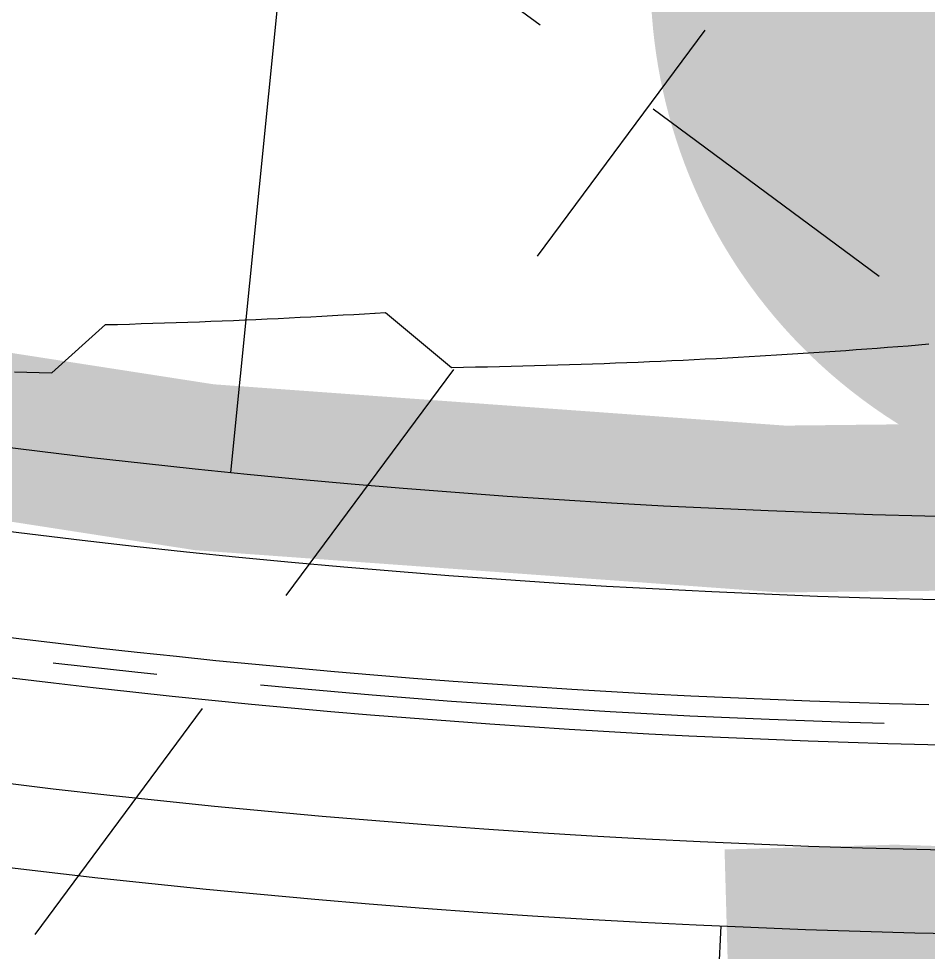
# Model space of a CAD drawing. Header units: feet. Extents: x 2260 to 6199, y 3666 to 7344.
# Drawn here: x 4510.47 to 4554.13, y 5883.81 to 5928.59 of the extents above; entities that cross this region are included whole.
import ezdxf

# ---------------------------------------------------------------- set-up
doc = ezdxf.new("R2010")
doc.units = ezdxf.units.FT
doc.header["$LTSCALE"] = 40
doc.header["$MEASUREMENT"] = 0
doc.linetypes.add('CENTER2', pattern=[1.125, 0.75, -0.125, 0.125, -0.125])
doc.linetypes.add('HIDDEN', pattern=[0.375, 0.25, -0.125])
for name, color, linetype in [('ALTURA LOGO', 4, 'CONTINUOUS'), ('CL-STORM', 4, 'CENTER2'), ('EOP-PROP', 4, 'CONTINUOUS'), ('EROSION BLANKETS', 84, 'CONTINUOUS'), ('FLOW-ARROWS', 253, 'CONTINUOUS'), ('GRID', 254, 'HIDDEN'), ('lots-line', 4, 'CONTINUOUS'), ('PC', 43, 'CONTINUOUS'), ('STORM', 3, 'CONTINUOUS')]:
    doc.layers.add(name, color=color, linetype=linetype)

msp = doc.modelspace()

# ---------------------------------------------------------------- hatches: boundary and pattern name
at = {"layer": 'ALTURA LOGO'}
h = msp.add_hatch(color=42, dxfattribs=at)
edge = h.paths.add_edge_path()
edge.add_ellipse((4566.048098863535, 5930.576844695034), major_axis=(15.0802862056227, 20.25752949458134), ratio=0.9999999996471769, start_angle=-89.99954055838653, end_angle=90.00045944161347)
edge.add_ellipse((4566.048098863535, 5930.576844695034), major_axis=(15.08009528975622, 20.25767161643099), ratio=0.9999999996472488, start_angle=89.99991946288667, end_angle=269.9999194628866)
h.paths.add_polyline_path([(4541.5866082233, 5935.819804523125), (4577.767730627596, 5908.885989766231), (4591.138915878781, 5926.847964133039), (4554.957793474482, 5953.781778889932)], flags=24)

# ---------------------------------------------------------------- linework, layer by layer
at = {"layer": 'CL-STORM', "color": 7}
msp.add_arc((4564.713930253709, 6344.612763405505), 450.0000000000001, 253.1034398416965, 268.6520138450401, dxfattribs=at)
at = {"layer": 'EOP-PROP', "color": 7}
for radius in [444.0000000000001, 444.0000000000001, 456.0000000000001, 456.0000000000001]:
    msp.add_arc((4564.713930253709, 6344.612763405505), radius, 233.3765157533149, 275.1728242940585, dxfattribs=at)
at = {"layer": 'EROSION BLANKETS', "const_width": 8}
for points in [[(3976.07697281729, 6221.860891321484), (3990.921067995855, 6222.850620220181), (4004.588940466997, 6212.726824822926), (4023.040570406974, 6199.059699478245), (4312.282435518051, 5984.600560354105), (4335.451001150367, 5969.375620699587), (4378.944148134223, 5945.549612032099), (4411.449129972874, 5932.511813024321), (4447.021296760499, 5920.790350092877), (4482.489105556466, 5912.78631665584), (4519.388074029424, 5907.071729328345), (4547.133870978635, 5905.068159678045), (4592.24905532148, 5905.561146958533), (4612.557086809073, 5907.198583053639), (4624.329586140925, 5910.342696994973), (4625.150086756337, 5910.714857580622), (4625.254241261802, 5910.855473865536)], [(4538.354586651667, 5764.571742322429), (4545.473535548074, 5764.109232733957), (4559.80943391696, 5764.301865066312), (4600.400537431116, 5765.31931637557), (4625.817883839356, 5767.395382336595), (4632.820904018487, 5769.65968674022), (4636.12054143885, 5772.963939562059), (4639.073549350936, 5776.950718627114), (4639.795206668021, 5781.951592882732), (4639.385987721731, 5787.151366877108), (4630.918254520496, 5880.765626947914), (4630.544902603006, 5882.543776373802), (4629.232860193829, 5884.829536156019), (4627.988516315022, 5885.938899718549), (4623.968937544998, 5886.851487308212), (4614.129482726895, 5887.006890814652), (4599.772809094935, 5885.627946621517), (4581.549283205757, 5884.860750652551), (4568.665246161504, 5884.45573936494), (4552.516101667176, 5884.967586106051), (4544.459650036399, 5884.740855951925)]]:
    msp.add_lwpolyline(points, dxfattribs=at)
at = {"layer": 'FLOW-ARROWS', "color": 7}
msp.add_lwpolyline([(4522.850702953044, 5914.142361688773, 0, 1.6666667, 0), (4523.181287684503, 5919.13142109264, 0, 0, 0), (4523.699718974848, 5926.955389528565, 0, 0, 0)], format="xyseb", dxfattribs=at)
msp.add_lwpolyline([(4522.850702953044, 5914.142361688773, 0, 1.6666667, 0), (4523.181287684503, 5919.13142109264, 0, 0, 0), (4523.699718974848, 5926.955389528565, 0, 0, 0)], format="xyseb", dxfattribs=at)
at = {"layer": 'GRID', "linetype": 'HIDDEN', "ltscale": 1.35}
for p, q in [((3239.497969557759, 6889.005149292946), (5841.931008377178, 4959.833687638774)), ((4820.755507594686, 6302.191956359002), (3731.569675021894, 4832.891143837659))]:
    msp.add_line(p, q, dxfattribs=at)
at = {"layer": 'lots-line', "color": 7}
for p, q in [((4532.152305546507, 6021.248045793289), (4520.630499880883, 5906.82668417666)), ((4532.152305546507, 6021.248045793289), (4520.630499880883, 5906.82668417666)), ((4544.161853357717, 5885.07210999684), (4539.02383413372, 5770.186946644674)), ((4544.161853357717, 5885.07210999684), (4539.987818537286, 5791.741460328771))]:
    msp.add_line(p, q, dxfattribs=at)
for radius in [440.0000000000001, 440.0000000000001, 460.0000000000001, 460.0000000000001]:
    msp.add_arc((4564.713930253709, 6344.612763405505), radius, 233.3765157533149, 275.1728242940585, dxfattribs=at)
at = {"layer": 'PC', "color": 43, "elevation": 549, "flags": 128}
msp.add_lwpolyline([(4510.2641924188, 5911.655836574672), (4510.862663381719, 5911.636588977609), (4511.459132886779, 5911.618335450547), (4512.053610099146, 5911.601070906882), (4514.633338140657, 5913.912072738382), (4515.207970196258, 5913.927054981024), (4515.779305794775, 5913.942789723927), (4516.347372776238, 5913.959270468232), (4516.912198653336, 5913.976490789427), (4517.473810616229, 5913.994444336298), (4518.032235537259, 5914.013124829818), (4518.587499975555, 5914.032526062138), (4519.13963018162, 5914.05264189551), (4519.688652101781, 5914.073466261298), (4520.234591382567, 5914.094993158988), (4520.777473375066, 5914.117216655183), (4521.317323139123, 5914.140130882654), (4521.367080123261, 5914.14155452471), (4521.854165447547, 5914.163730039388), (4522.388024790193, 5914.188008387666), (4522.918925377973, 5914.212960253134), (4523.446891146866, 5914.238580023917), (4523.971945761752, 5914.264862149726), (4524.494112620278, 5914.29180114099), (4525.013414856599, 5914.319391568008), (4525.529875345109, 5914.347628060107), (4526.043516704026, 5914.376505304804), (4526.554361299018, 5914.406018047012), (4527.062431246682, 5914.436161088227), (4527.568894177114, 5914.466834247397), (4527.575935912494, 5914.467598252387), (4528.079617402347, 5914.498904722424), (4531.248392514526, 5911.861354355363), (4531.824102410087, 5911.871547070656), (4532.397611422838, 5911.882558951682), (4532.968931214032, 5911.894385269169), (4533.538073353236, 5911.907021328952), (4534.10504931919, 5911.920462471595), (4534.669870500727, 5911.934704072085), (4535.232548197646, 5911.949741539469), (4535.793093621575, 5911.965570316542), (4536.351517896831, 5911.982185879501), (4536.907832061293, 5911.99958373764), (4537.462047067207, 5912.01775943301), (4538.014173782034, 5912.036708540119), (4538.564222989289, 5912.056426665603), (4539.112205389315, 5912.076909447933), (4539.658131600108, 5912.098152557097), (4540.202012158102, 5912.120151694304), (4540.743857518962, 5912.14290259168), (4541.283678058344, 5912.166401011974), (4541.821484072687, 5912.190642748272), (4542.357285779921, 5912.215623623702), (4542.891093320268, 5912.241339491145), (4543.42291675696, 5912.267786232965), (4543.95276607696, 5912.294959760718), (4544.4806511917, 5912.322856014875), (4545.006581937792, 5912.351470964572), (4545.530568077732, 5912.380800607308), (4546.051410023509, 5912.410888797729), (4547.0921603484, 5912.47299601544), (4547.607259270882, 5912.505187037124), (4548.121666272037, 5912.538031082369), (4548.634185724224, 5912.571566386905), (4549.14482689029, 5912.605789139585), (4549.653598964333, 5912.640695555589), (4550.160511072352, 5912.676281876185), (4550.665572272881, 5912.71254436848), (4551.168791557618, 5912.74947932519), (4551.670177852032, 5912.787083064394), (4552.169740015978, 5912.825351929316), (4552.667486844311, 5912.864282288077), (4553.163427067468, 5912.903870533474), (4553.657569352059, 5912.944113082771), (4554.149922301478, 5912.985006377447)], dxfattribs=at)
msp.add_lwpolyline([(4510.2641924188, 5911.655836574672), (4510.862663381719, 5911.636588977609), (4511.459132886779, 5911.618335450547), (4512.053610099146, 5911.601070906882), (4514.633338140657, 5913.912072738382), (4515.207970196258, 5913.927054981024), (4515.779305794775, 5913.942789723927), (4516.347372776238, 5913.959270468232), (4516.912198653336, 5913.976490789427), (4517.473810616229, 5913.994444336298), (4518.032235537259, 5914.013124829818), (4518.587499975555, 5914.032526062138), (4519.13963018162, 5914.05264189551), (4519.688652101781, 5914.073466261298), (4520.234591382567, 5914.094993158988), (4520.777473375066, 5914.117216655183), (4521.317323139123, 5914.140130882654), (4521.367080123261, 5914.14155452471), (4521.854165447547, 5914.163730039388), (4522.388024790193, 5914.188008387666), (4522.918925377973, 5914.212960253134), (4523.446891146866, 5914.238580023917), (4523.971945761752, 5914.264862149726), (4524.494112620278, 5914.29180114099), (4525.013414856599, 5914.319391568008), (4525.529875345109, 5914.347628060107), (4526.043516704026, 5914.376505304804), (4526.554361299018, 5914.406018047012), (4527.062431246682, 5914.436161088227), (4527.568894177114, 5914.466834247397), (4527.575935912494, 5914.467598252387), (4528.079617402347, 5914.498904722424), (4531.248392514526, 5911.861354355363), (4531.824102410087, 5911.871547070656), (4532.397611422838, 5911.882558951682), (4532.968931214032, 5911.894385269169), (4533.538073353236, 5911.907021328952), (4534.10504931919, 5911.920462471595), (4534.669870500727, 5911.934704072085), (4535.232548197646, 5911.949741539469), (4535.793093621575, 5911.965570316542), (4536.351517896831, 5911.982185879501), (4536.907832061293, 5911.99958373764), (4537.462047067207, 5912.01775943301), (4538.014173782034, 5912.036708540119), (4538.564222989289, 5912.056426665603), (4539.112205389315, 5912.076909447933), (4539.658131600108, 5912.098152557097), (4540.202012158102, 5912.120151694304), (4540.743857518962, 5912.14290259168), (4541.283678058344, 5912.166401011974), (4541.821484072687, 5912.190642748272), (4542.357285779921, 5912.215623623702), (4542.891093320268, 5912.241339491145), (4543.42291675696, 5912.267786232965), (4543.95276607696, 5912.294959760718), (4544.4806511917, 5912.322856014875), (4545.006581937792, 5912.351470964572), (4545.530568077732, 5912.380800607308), (4546.051410023509, 5912.410888797729), (4547.0921603484, 5912.47299601544), (4547.607259270882, 5912.505187037124), (4548.121666272037, 5912.538031082369), (4548.634185724224, 5912.571566386905), (4549.14482689029, 5912.605789139585), (4549.653598964333, 5912.640695555589), (4550.160511072352, 5912.676281876185), (4550.665572272881, 5912.71254436848), (4551.168791557618, 5912.74947932519), (4551.670177852032, 5912.787083064394), (4552.169740015978, 5912.825351929316), (4552.667486844311, 5912.864282288077), (4553.163427067468, 5912.903870533474), (4553.657569352059, 5912.944113082771), (4554.149922301478, 5912.985006377447)], dxfattribs=at)
at = {"layer": 'STORM', "color": 7}
for centre, radius, start, end in [((4556.480311031792, 5994.709623215953), 100.9600000000004, 268.6520138450662, 346.7364446423301), ((4564.713930253713, 6344.612763405501), 449.0399999999965, 253.1034398416723, 268.6520138450662), ((4564.713930253709, 6344.612763405501), 450.9599999999961, 253.1034398416723, 268.6520138450662)]:
    msp.add_arc(centre, radius, start, end, dxfattribs=at)

doc.saveas('drawing.dxf')
